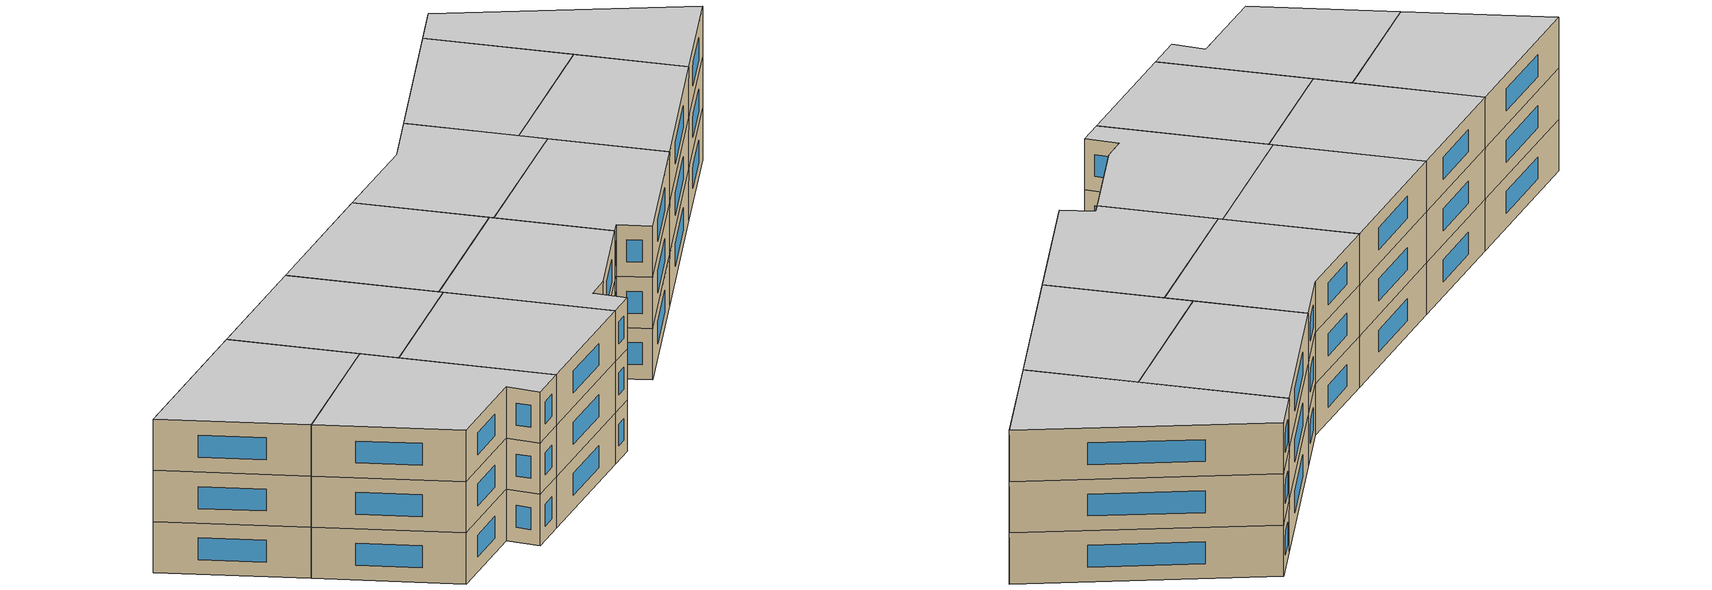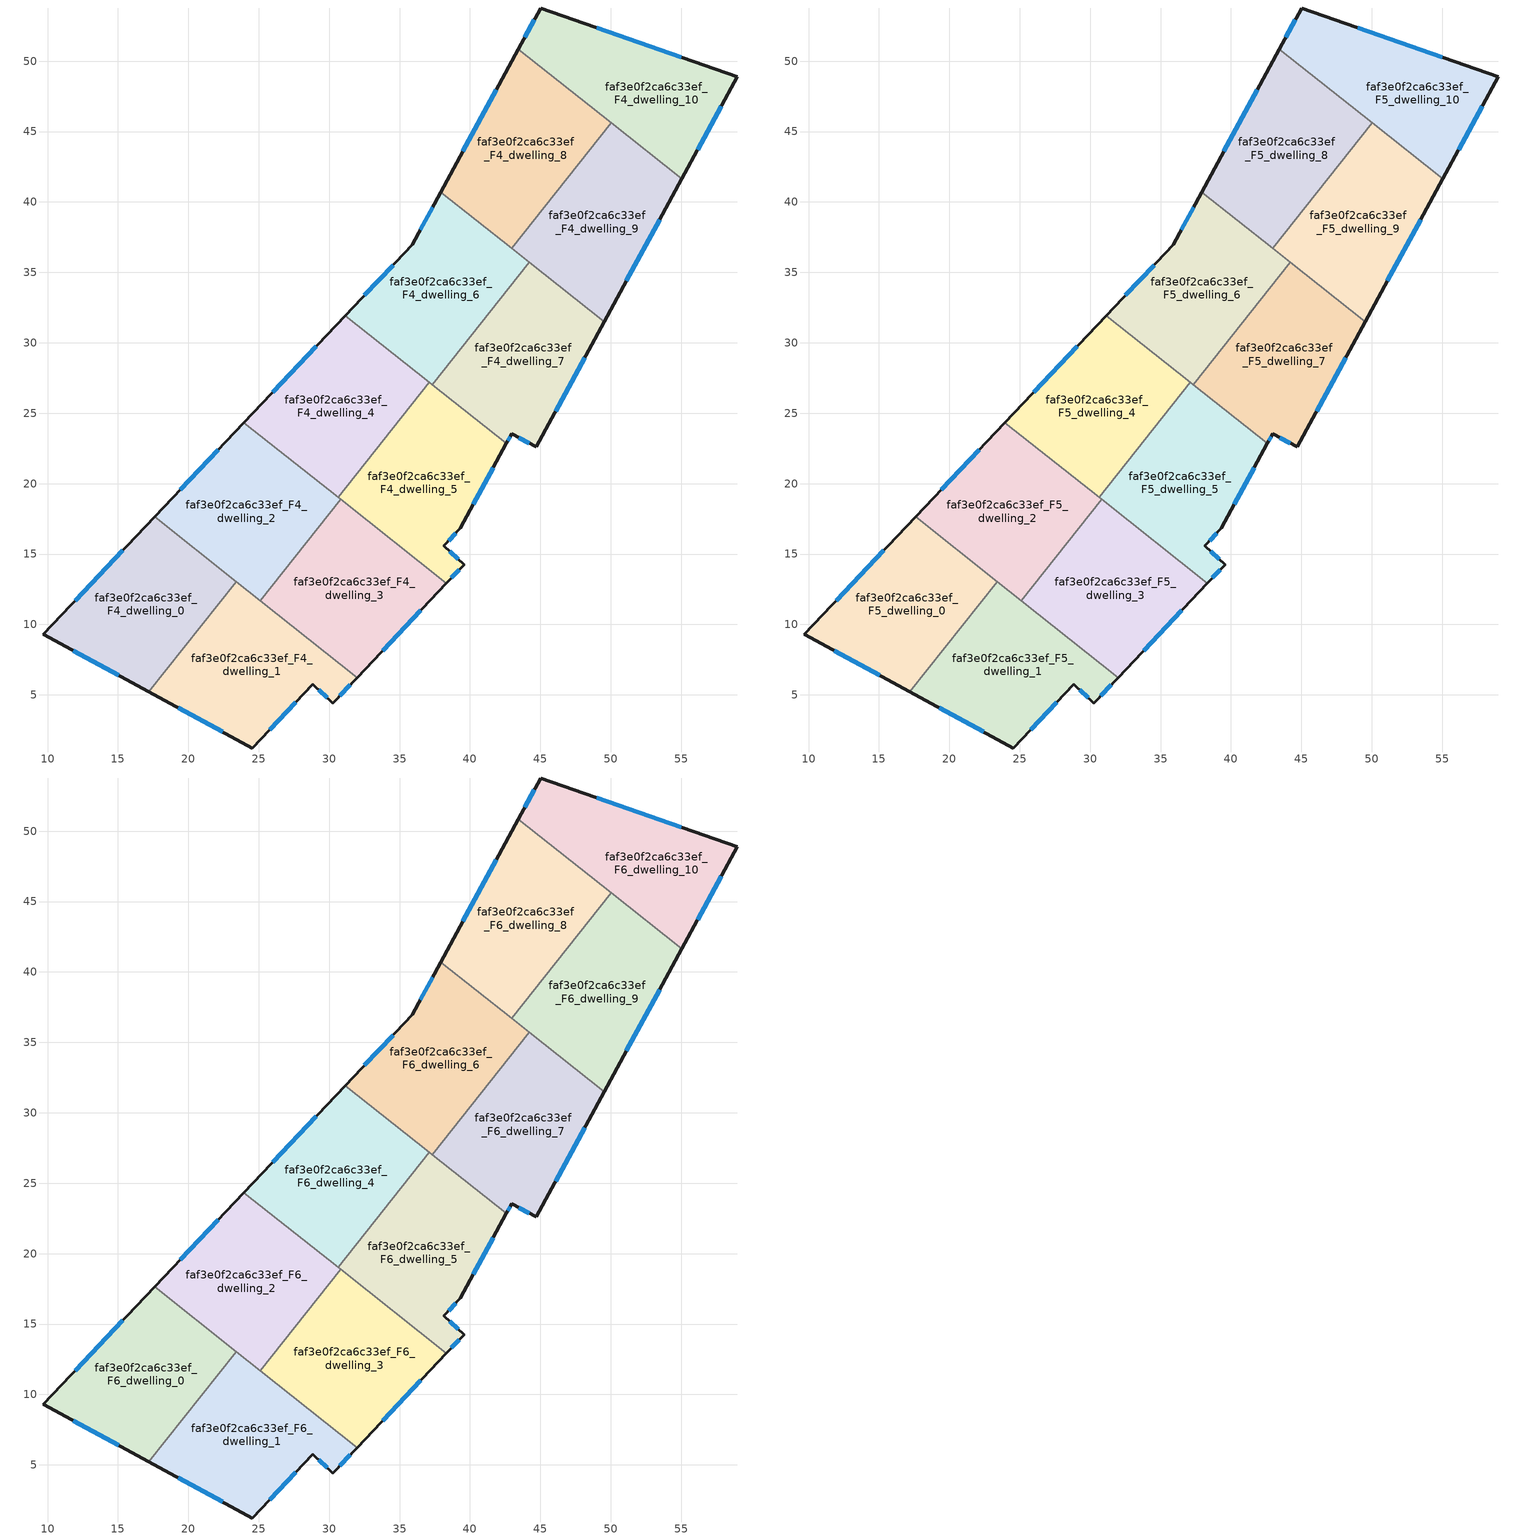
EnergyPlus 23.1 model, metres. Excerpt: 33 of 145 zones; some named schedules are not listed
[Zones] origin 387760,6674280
faf3e0f2ca6c33ef_F4_dwelling_0
 floor to faf3e0f2ca6c33ef_F3_dwelling_0 (EU_floor_Construction): 23.4,13.04 17.2,5.22 9.7,9.29 17.61,17.64 z12
 wall outside (EU_wall_Construction): 17.61,17.64 9.7,9.29 17.2,5.22 z12:15
 wall to faf3e0f2ca6c33ef_F4_dwelling_1 (EU_wall_Construction): 17.2,5.22 23.4,13.04 z12:15
 wall to faf3e0f2ca6c33ef_F4_dwelling_2 (EU_wall_Construction): 23.4,13.04 17.61,17.64 z12:15
 window (EU_Window_Construction): 11.84,8.13 15.05,6.38 / 15.35,15.25 11.96,11.67 z12.86:14.14
faf3e0f2ca6c33ef_F4_dwelling_1
 floor to faf3e0f2ca6c33ef_F3_dwelling_1 (EU_floor_Construction): 31.99,6.22 30.26,4.4 28.85,5.76 24.55,1.22 17.2,5.22 23.4,13.04 z12
 wall outside (EU_wall_Construction): 17.2,5.22 24.55,1.22 28.85,5.76 30.26,4.4 31.99,6.22 z12:15
 wall to faf3e0f2ca6c33ef_F4_dwelling_3 (EU_wall_Construction): 31.99,6.22 25.11,11.68 z12:15
 wall to faf3e0f2ca6c33ef_F4_dwelling_2 (EU_wall_Construction): 25.11,11.68 23.4,13.04 z12:15
 window (EU_Window_Construction): 19.3,4.08 22.45,2.36 / 30.76,4.92 31.49,5.7 / 29.25,5.37 29.86,4.79 / 25.78,2.52 27.62,4.46 z12.86:14.14
faf3e0f2ca6c33ef_F4_dwelling_10
 floor to faf3e0f2ca6c33ef_F3_dwelling_10 (EU_floor_Construction): 58.98,48.88 55.05,41.65 43.44,50.87 45.02,53.78 z12
 wall outside (EU_wall_Construction): 55.05,41.65 58.98,48.88 45.02,53.78 43.44,50.87 z12:15
 wall to faf3e0f2ca6c33ef_F4_dwelling_8 (EU_wall_Construction): 43.44,50.87 50.03,45.64 z12:15
 wall to faf3e0f2ca6c33ef_F4_dwelling_9 (EU_wall_Construction): 50.03,45.63 55.05,41.65 z12:15
 window (EU_Window_Construction): 54.99,50.28 49.01,52.38 / 56.17,43.72 57.86,46.82 / 44.57,52.95 43.89,51.7 z12.86:14.14
faf3e0f2ca6c33ef_F4_dwelling_2
 floor to faf3e0f2ca6c33ef_F3_dwelling_2 (EU_floor_Construction): 30.82,18.87 25.11,11.68 17.61,17.64 23.95,24.33 z12
 wall outside (EU_wall_Construction): 23.95,24.33 17.61,17.64 z12:15
 wall to faf3e0f2ca6c33ef_F4_dwelling_3 (EU_wall_Construction): 25.11,11.68 30.82,18.87 z12:15
 wall to faf3e0f2ca6c33ef_F4_dwelling_4 (EU_wall_Construction): 30.64,19.02 23.95,24.33 z12:15
 wall to faf3e0f2ca6c33ef_F4_dwelling_5 (EU_wall_Construction): 30.82,18.87 30.64,19.02 z12:15
 window (EU_Window_Construction): 22.14,22.42 19.42,19.55 z12.86:14.14
faf3e0f2ca6c33ef_F4_dwelling_3
 floor to faf3e0f2ca6c33ef_F3_dwelling_3 (EU_floor_Construction): 38.33,12.92 31.99,6.22 25.11,11.68 30.82,18.87 z12
 wall outside (EU_wall_Construction): 31.99,6.22 38.33,12.92 z12:15
 wall to faf3e0f2ca6c33ef_F4_dwelling_5 (EU_wall_Construction): 38.33,12.92 30.82,18.87 z12:15
 window (EU_Window_Construction): 33.8,8.14 36.52,11 z12.86:14.14
faf3e0f2ca6c33ef_F4_dwelling_4
 floor to faf3e0f2ca6c33ef_F3_dwelling_4 (EU_floor_Construction): 37.12,27.19 30.64,19.02 23.95,24.33 31.15,31.93 z12
 wall outside (EU_wall_Construction): 31.15,31.93 23.95,24.33 z12:15
 wall to faf3e0f2ca6c33ef_F4_dwelling_5 (EU_wall_Construction): 30.64,19.02 37.12,27.19 z12:15
 wall to faf3e0f2ca6c33ef_F4_dwelling_6 (EU_wall_Construction): 37.12,27.19 31.15,31.93 z12:15
 window (EU_Window_Construction): 29.09,29.76 26,26.5 z12.86:14.14
faf3e0f2ca6c33ef_F4_dwelling_5
 floor to faf3e0f2ca6c33ef_F3_dwelling_5 (EU_floor_Construction): 42.59,22.85 39.31,16.83 38.15,15.59 39.59,14.25 38.33,12.92 30.64,19.02 37.12,27.19 z12
 wall outside (EU_wall_Construction): 38.33,12.92 39.59,14.25 38.15,15.59 39.31,16.83 42.59,22.85 z12:15
 wall to faf3e0f2ca6c33ef_F4_dwelling_7 (EU_wall_Construction): 42.59,22.85 37.31,27.04 z12:15
 wall to faf3e0f2ca6c33ef_F4_dwelling_6 (EU_wall_Construction): 37.31,27.04 37.12,27.19 z12:15
 window (EU_Window_Construction): 40.25,18.55 41.65,21.13 / 38.48,15.94 38.98,16.47 / 39.18,14.63 38.56,15.21 / 38.69,13.3 39.23,13.87 z12.86:14.14
faf3e0f2ca6c33ef_F4_dwelling_6
 floor to faf3e0f2ca6c33ef_F3_dwelling_6 (EU_floor_Construction): 44.21,35.72 37.31,27.04 31.15,31.93 35.9,36.95 37.93,40.71 z12
 wall outside (EU_wall_Construction): 37.93,40.71 35.9,36.95 31.15,31.93 z12:15
 wall to faf3e0f2ca6c33ef_F4_dwelling_7 (EU_wall_Construction): 37.31,27.04 44.21,35.72 z12:15
 wall to faf3e0f2ca6c33ef_F4_dwelling_8 (EU_wall_Construction): 42.95,36.72 37.93,40.71 z12:15
 wall to faf3e0f2ca6c33ef_F4_dwelling_9 (EU_wall_Construction): 44.21,35.72 42.95,36.72 z12:15
 window (EU_Window_Construction): 37.35,39.63 36.48,38.03 / 34.54,35.52 32.5,33.37 z12.86:14.14
faf3e0f2ca6c33ef_F4_dwelling_7
 floor to faf3e0f2ca6c33ef_F3_dwelling_7 (EU_floor_Construction): 49.54,31.5 44.7,22.6 42.97,23.54 42.59,22.85 37.31,27.04 44.21,35.72 z12
 wall outside (EU_wall_Construction): 42.59,22.85 42.97,23.54 44.7,22.6 49.54,31.5 z12:15
 wall to faf3e0f2ca6c33ef_F4_dwelling_9 (EU_wall_Construction): 49.54,31.5 44.21,35.72 z12:15
 window (EU_Window_Construction): 46.08,25.14 48.16,28.96 / 43.46,23.27 44.21,22.87 / 42.7,23.05 42.86,23.34 z12.86:14.14
faf3e0f2ca6c33ef_F4_dwelling_8
 floor to faf3e0f2ca6c33ef_F3_dwelling_8 (EU_floor_Construction): 50.03,45.63 42.95,36.72 37.93,40.71 43.44,50.87 z12
 wall outside (EU_wall_Construction): 43.44,50.87 37.93,40.71 z12:15
 wall to faf3e0f2ca6c33ef_F4_dwelling_9 (EU_wall_Construction): 42.95,36.72 50.03,45.63 z12:15
 window (EU_Window_Construction): 41.87,47.96 39.51,43.61 z12.86:14.14
faf3e0f2ca6c33ef_F4_dwelling_9
 floor to faf3e0f2ca6c33ef_F3_dwelling_9 (EU_floor_Construction): 55.05,41.65 49.54,31.5 42.95,36.72 50.03,45.63 z12
 wall outside (EU_wall_Construction): 49.54,31.5 55.05,41.65 z12:15
 window (EU_Window_Construction): 51.11,34.4 53.47,38.75 z12.86:14.14
faf3e0f2ca6c33ef_F5_dwelling_0
 floor to faf3e0f2ca6c33ef_F4_dwelling_0 (EU_floor_Construction): 23.4,13.04 17.2,5.22 9.7,9.29 17.61,17.64 z15
 wall outside (EU_wall_Construction): 17.61,17.64 9.7,9.29 17.2,5.22 z15:18
 wall to faf3e0f2ca6c33ef_F5_dwelling_1 (EU_wall_Construction): 17.2,5.22 23.4,13.04 z15:18
 wall to faf3e0f2ca6c33ef_F5_dwelling_2 (EU_wall_Construction): 23.4,13.04 17.61,17.64 z15:18
 window (EU_Window_Construction): 11.84,8.13 15.05,6.38 / 15.35,15.25 11.96,11.67 z15.86:17.14
faf3e0f2ca6c33ef_F5_dwelling_1
 floor to faf3e0f2ca6c33ef_F4_dwelling_1 (EU_floor_Construction): 31.99,6.22 30.26,4.4 28.85,5.76 24.55,1.22 17.2,5.22 23.4,13.04 z15
 wall outside (EU_wall_Construction): 17.2,5.22 24.55,1.22 28.85,5.76 30.26,4.4 31.99,6.22 z15:18
 wall to faf3e0f2ca6c33ef_F5_dwelling_3 (EU_wall_Construction): 31.99,6.22 25.11,11.68 z15:18
 wall to faf3e0f2ca6c33ef_F5_dwelling_2 (EU_wall_Construction): 25.11,11.68 23.4,13.04 z15:18
 window (EU_Window_Construction): 19.3,4.08 22.45,2.36 / 30.76,4.92 31.49,5.7 / 29.25,5.37 29.86,4.79 / 25.78,2.52 27.62,4.46 z15.86:17.14
faf3e0f2ca6c33ef_F5_dwelling_10
 floor to faf3e0f2ca6c33ef_F4_dwelling_10 (EU_floor_Construction): 58.98,48.88 55.05,41.65 43.44,50.87 45.02,53.78 z15
 wall outside (EU_wall_Construction): 55.05,41.65 58.98,48.88 45.02,53.78 43.44,50.87 z15:18
 wall to faf3e0f2ca6c33ef_F5_dwelling_8 (EU_wall_Construction): 43.44,50.87 50.03,45.64 z15:18
 wall to faf3e0f2ca6c33ef_F5_dwelling_9 (EU_wall_Construction): 50.03,45.63 55.05,41.65 z15:18
 window (EU_Window_Construction): 54.99,50.28 49.01,52.38 / 56.17,43.72 57.86,46.82 / 44.57,52.95 43.89,51.7 z15.86:17.14
faf3e0f2ca6c33ef_F5_dwelling_2
 floor to faf3e0f2ca6c33ef_F4_dwelling_2 (EU_floor_Construction): 30.82,18.87 25.11,11.68 17.61,17.64 23.95,24.33 z15
 wall outside (EU_wall_Construction): 23.95,24.33 17.61,17.64 z15:18
 wall to faf3e0f2ca6c33ef_F5_dwelling_3 (EU_wall_Construction): 25.11,11.68 30.82,18.87 z15:18
 wall to faf3e0f2ca6c33ef_F5_dwelling_4 (EU_wall_Construction): 30.64,19.02 23.95,24.33 z15:18
 wall to faf3e0f2ca6c33ef_F5_dwelling_5 (EU_wall_Construction): 30.82,18.87 30.64,19.02 z15:18
 window (EU_Window_Construction): 22.14,22.42 19.42,19.55 z15.86:17.14
faf3e0f2ca6c33ef_F5_dwelling_3
 floor to faf3e0f2ca6c33ef_F4_dwelling_3 (EU_floor_Construction): 38.33,12.92 31.99,6.22 25.11,11.68 30.82,18.87 z15
 wall outside (EU_wall_Construction): 31.99,6.22 38.33,12.92 z15:18
 wall to faf3e0f2ca6c33ef_F5_dwelling_5 (EU_wall_Construction): 38.33,12.92 30.82,18.87 z15:18
 window (EU_Window_Construction): 33.8,8.14 36.52,11 z15.86:17.14
faf3e0f2ca6c33ef_F5_dwelling_4
 floor to faf3e0f2ca6c33ef_F4_dwelling_4 (EU_floor_Construction): 37.12,27.19 30.64,19.02 23.95,24.33 31.15,31.93 z15
 wall outside (EU_wall_Construction): 31.15,31.93 23.95,24.33 z15:18
 wall to faf3e0f2ca6c33ef_F5_dwelling_5 (EU_wall_Construction): 30.64,19.02 37.12,27.19 z15:18
 wall to faf3e0f2ca6c33ef_F5_dwelling_6 (EU_wall_Construction): 37.12,27.19 31.15,31.93 z15:18
 window (EU_Window_Construction): 29.09,29.76 26,26.5 z15.86:17.14
faf3e0f2ca6c33ef_F5_dwelling_5
 floor to faf3e0f2ca6c33ef_F4_dwelling_5 (EU_floor_Construction): 42.59,22.85 39.31,16.83 38.15,15.59 39.59,14.25 38.33,12.92 30.64,19.02 37.12,27.19 z15
 wall outside (EU_wall_Construction): 38.33,12.92 39.59,14.25 38.15,15.59 39.31,16.83 42.59,22.85 z15:18
 wall to faf3e0f2ca6c33ef_F5_dwelling_7 (EU_wall_Construction): 42.59,22.85 37.31,27.04 z15:18
 wall to faf3e0f2ca6c33ef_F5_dwelling_6 (EU_wall_Construction): 37.31,27.04 37.12,27.19 z15:18
 window (EU_Window_Construction): 40.25,18.55 41.65,21.13 / 38.48,15.94 38.98,16.47 / 39.18,14.63 38.56,15.21 / 38.69,13.3 39.23,13.87 z15.86:17.14
faf3e0f2ca6c33ef_F5_dwelling_6
 floor to faf3e0f2ca6c33ef_F4_dwelling_6 (EU_floor_Construction): 44.21,35.72 37.31,27.04 31.15,31.93 35.9,36.95 37.93,40.71 z15
 wall outside (EU_wall_Construction): 37.93,40.71 35.9,36.95 31.15,31.93 z15:18
 wall to faf3e0f2ca6c33ef_F5_dwelling_7 (EU_wall_Construction): 37.31,27.04 44.21,35.72 z15:18
 wall to faf3e0f2ca6c33ef_F5_dwelling_8 (EU_wall_Construction): 42.95,36.72 37.93,40.71 z15:18
 wall to faf3e0f2ca6c33ef_F5_dwelling_9 (EU_wall_Construction): 44.21,35.72 42.95,36.72 z15:18
 window (EU_Window_Construction): 37.35,39.63 36.48,38.03 / 34.54,35.52 32.5,33.37 z15.86:17.14
faf3e0f2ca6c33ef_F5_dwelling_7
 floor to faf3e0f2ca6c33ef_F4_dwelling_7 (EU_floor_Construction): 49.54,31.5 44.7,22.6 42.97,23.54 42.59,22.85 37.31,27.04 44.21,35.72 z15
 wall outside (EU_wall_Construction): 42.59,22.85 42.97,23.54 44.7,22.6 49.54,31.5 z15:18
 wall to faf3e0f2ca6c33ef_F5_dwelling_9 (EU_wall_Construction): 49.54,31.5 44.21,35.72 z15:18
 window (EU_Window_Construction): 46.08,25.14 48.16,28.96 / 43.46,23.27 44.21,22.87 / 42.7,23.05 42.86,23.34 z15.86:17.14
faf3e0f2ca6c33ef_F5_dwelling_8
 floor to faf3e0f2ca6c33ef_F4_dwelling_8 (EU_floor_Construction): 50.03,45.63 42.95,36.72 37.93,40.71 43.44,50.87 z15
 wall outside (EU_wall_Construction): 43.44,50.87 37.93,40.71 z15:18
 wall to faf3e0f2ca6c33ef_F5_dwelling_9 (EU_wall_Construction): 42.95,36.72 50.03,45.63 z15:18
 window (EU_Window_Construction): 41.87,47.96 39.51,43.61 z15.86:17.14
faf3e0f2ca6c33ef_F5_dwelling_9
 floor to faf3e0f2ca6c33ef_F4_dwelling_9 (EU_floor_Construction): 55.05,41.65 49.54,31.5 42.95,36.72 50.03,45.63 z15
 wall outside (EU_wall_Construction): 49.54,31.5 55.05,41.65 z15:18
 window (EU_Window_Construction): 51.11,34.4 53.47,38.75 z15.86:17.14
faf3e0f2ca6c33ef_F6_dwelling_0
 floor to faf3e0f2ca6c33ef_F5_dwelling_0 (EU_floor_Construction): 23.4,13.04 17.2,5.22 9.7,9.29 17.61,17.64 z18
 wall outside (EU_wall_Construction): 17.61,17.64 9.7,9.29 17.2,5.22 z18:21
 wall to faf3e0f2ca6c33ef_F6_dwelling_1 (EU_wall_Construction): 17.2,5.22 23.4,13.04 z18:21
 wall to faf3e0f2ca6c33ef_F6_dwelling_2 (EU_wall_Construction): 23.4,13.04 17.61,17.64 z18:21
 window (EU_Window_Construction): 11.84,8.13 15.05,6.38 / 15.35,15.25 11.96,11.67 z18.86:20.14
 ceiling to faf3e0f2ca6c33ef_F7_dwelling_0 (EU_floor_Construction): 17.2,5.22 23.4,13.04 17.61,17.64 9.7,9.29 z21
faf3e0f2ca6c33ef_F6_dwelling_1
 floor to faf3e0f2ca6c33ef_F5_dwelling_1 (EU_floor_Construction): 31.99,6.22 30.26,4.4 28.85,5.76 24.55,1.22 17.2,5.22 23.4,13.04 z18
 wall outside (EU_wall_Construction): 17.2,5.22 24.55,1.22 28.85,5.76 30.26,4.4 31.99,6.22 z18:21
 wall to faf3e0f2ca6c33ef_F6_dwelling_3 (EU_wall_Construction): 31.99,6.22 25.11,11.68 z18:21
 wall to faf3e0f2ca6c33ef_F6_dwelling_2 (EU_wall_Construction): 25.11,11.68 23.4,13.04 z18:21
 window (EU_Window_Construction): 19.3,4.08 22.45,2.36 / 30.76,4.92 31.49,5.7 / 29.25,5.37 29.86,4.79 / 25.78,2.52 27.62,4.46 z18.86:20.14
 ceiling to faf3e0f2ca6c33ef_F7_dwelling_1 (EU_floor_Construction): 30.26,4.4 31.99,6.22 23.4,13.04 17.2,5.22 24.55,1.22 28.85,5.76 z21
faf3e0f2ca6c33ef_F6_dwelling_10
 floor to faf3e0f2ca6c33ef_F5_dwelling_10 (EU_floor_Construction): 58.98,48.88 55.05,41.65 43.44,50.87 45.02,53.78 z18
 wall outside (EU_wall_Construction): 55.05,41.65 58.98,48.88 45.02,53.78 43.44,50.87 z18:21
 wall to faf3e0f2ca6c33ef_F6_dwelling_8 (EU_wall_Construction): 43.44,50.87 50.03,45.64 z18:21
 wall to faf3e0f2ca6c33ef_F6_dwelling_9 (EU_wall_Construction): 50.03,45.63 55.05,41.65 z18:21
 window (EU_Window_Construction): 54.99,50.28 49.01,52.38 / 56.17,43.72 57.86,46.82 / 44.57,52.95 43.89,51.7 z18.86:20.14
 ceiling to faf3e0f2ca6c33ef_F7_dwelling_10 (EU_floor_Construction): 55.05,41.65 58.98,48.88 45.02,53.78 43.44,50.87 z21
faf3e0f2ca6c33ef_F6_dwelling_2
 floor to faf3e0f2ca6c33ef_F5_dwelling_2 (EU_floor_Construction): 30.82,18.87 25.11,11.68 17.61,17.64 23.95,24.33 z18
 wall outside (EU_wall_Construction): 23.95,24.33 17.61,17.64 z18:21
 wall to faf3e0f2ca6c33ef_F6_dwelling_3 (EU_wall_Construction): 25.11,11.68 30.82,18.87 z18:21
 wall to faf3e0f2ca6c33ef_F6_dwelling_4 (EU_wall_Construction): 30.64,19.02 23.95,24.33 z18:21
 wall to faf3e0f2ca6c33ef_F6_dwelling_5 (EU_wall_Construction): 30.82,18.87 30.64,19.02 z18:21
 window (EU_Window_Construction): 22.14,22.42 19.42,19.55 z18.86:20.14
 ceiling to faf3e0f2ca6c33ef_F7_dwelling_2 (EU_floor_Construction): 25.11,11.68 30.82,18.87 23.95,24.33 17.61,17.64 z21
faf3e0f2ca6c33ef_F6_dwelling_3
 floor to faf3e0f2ca6c33ef_F5_dwelling_3 (EU_floor_Construction): 38.33,12.92 31.99,6.22 25.11,11.68 30.82,18.87 z18
 wall outside (EU_wall_Construction): 31.99,6.22 38.33,12.92 z18:21
 wall to faf3e0f2ca6c33ef_F6_dwelling_5 (EU_wall_Construction): 38.33,12.92 30.82,18.87 z18:21
 window (EU_Window_Construction): 33.8,8.14 36.52,11 z18.86:20.14
 ceiling to faf3e0f2ca6c33ef_F7_dwelling_3 (EU_floor_Construction): 31.99,6.22 38.33,12.92 30.82,18.87 25.11,11.68 z21
faf3e0f2ca6c33ef_F6_dwelling_4
 floor to faf3e0f2ca6c33ef_F5_dwelling_4 (EU_floor_Construction): 37.12,27.19 30.64,19.02 23.95,24.33 31.15,31.93 z18
 wall outside (EU_wall_Construction): 31.15,31.93 23.95,24.33 z18:21
 wall to faf3e0f2ca6c33ef_F6_dwelling_5 (EU_wall_Construction): 30.64,19.02 37.12,27.19 z18:21
 wall to faf3e0f2ca6c33ef_F6_dwelling_6 (EU_wall_Construction): 37.12,27.19 31.15,31.93 z18:21
 window (EU_Window_Construction): 29.09,29.76 26,26.5 z18.86:20.14
 ceiling to faf3e0f2ca6c33ef_F7_dwelling_4 (EU_floor_Construction): 30.64,19.02 37.12,27.19 31.15,31.93 23.95,24.33 z21
faf3e0f2ca6c33ef_F6_dwelling_5
 floor to faf3e0f2ca6c33ef_F5_dwelling_5 (EU_floor_Construction): 42.59,22.85 39.31,16.83 38.15,15.59 39.59,14.25 38.33,12.92 30.64,19.02 37.12,27.19 z18
 wall outside (EU_wall_Construction): 38.33,12.92 39.59,14.25 38.15,15.59 39.31,16.83 42.59,22.85 z18:21
 wall to faf3e0f2ca6c33ef_F6_dwelling_7 (EU_wall_Construction): 42.59,22.85 37.31,27.04 z18:21
 wall to faf3e0f2ca6c33ef_F6_dwelling_6 (EU_wall_Construction): 37.31,27.04 37.12,27.19 z18:21
 window (EU_Window_Construction): 40.25,18.55 41.65,21.13 / 38.48,15.94 38.98,16.47 / 39.18,14.63 38.56,15.21 / 38.69,13.3 39.23,13.87 z18.86:20.14
 ceiling to faf3e0f2ca6c33ef_F7_dwelling_5 (EU_floor_Construction): 39.59,14.25 38.15,15.59 39.31,16.83 42.59,22.85 37.12,27.19 30.64,19.02 38.33,12.92 z21
faf3e0f2ca6c33ef_F6_dwelling_6
 floor to faf3e0f2ca6c33ef_F5_dwelling_6 (EU_floor_Construction): 44.21,35.72 37.31,27.04 31.15,31.93 35.9,36.95 37.93,40.71 z18
 wall outside (EU_wall_Construction): 37.93,40.71 35.9,36.95 31.15,31.93 z18:21
 wall to faf3e0f2ca6c33ef_F6_dwelling_7 (EU_wall_Construction): 37.31,27.04 44.21,35.72 z18:21
 wall to faf3e0f2ca6c33ef_F6_dwelling_8 (EU_wall_Construction): 42.95,36.72 37.93,40.71 z18:21
 wall to faf3e0f2ca6c33ef_F6_dwelling_9 (EU_wall_Construction): 44.21,35.72 42.95,36.72 z18:21
 window (EU_Window_Construction): 37.35,39.63 36.48,38.03 / 34.54,35.52 32.5,33.37 z18.86:20.14
 ceiling to faf3e0f2ca6c33ef_F7_dwelling_6 (EU_floor_Construction): 37.31,27.04 44.21,35.72 37.93,40.71 35.9,36.95 31.15,31.93 z21
faf3e0f2ca6c33ef_F6_dwelling_7
 floor to faf3e0f2ca6c33ef_F5_dwelling_7 (EU_floor_Construction): 49.54,31.5 44.7,22.6 42.97,23.54 42.59,22.85 37.31,27.04 44.21,35.72 z18
 wall outside (EU_wall_Construction): 42.59,22.85 42.97,23.54 44.7,22.6 49.54,31.5 z18:21
 wall to faf3e0f2ca6c33ef_F6_dwelling_9 (EU_wall_Construction): 49.54,31.5 44.21,35.72 z18:21
 window (EU_Window_Construction): 46.08,25.14 48.16,28.96 / 43.46,23.27 44.21,22.87 / 42.7,23.05 42.86,23.34 z18.86:20.14
 ceiling to faf3e0f2ca6c33ef_F7_dwelling_7 (EU_floor_Construction): 44.7,22.6 49.54,31.5 44.21,35.72 37.31,27.04 42.59,22.85 42.97,23.54 z21
faf3e0f2ca6c33ef_F6_dwelling_8
 floor to faf3e0f2ca6c33ef_F5_dwelling_8 (EU_floor_Construction): 50.03,45.63 42.95,36.72 37.93,40.71 43.44,50.87 z18
 wall outside (EU_wall_Construction): 43.44,50.87 37.93,40.71 z18:21
 wall to faf3e0f2ca6c33ef_F6_dwelling_9 (EU_wall_Construction): 42.95,36.72 50.03,45.63 z18:21
 window (EU_Window_Construction): 41.87,47.96 39.51,43.61 z18.86:20.14
 ceiling to faf3e0f2ca6c33ef_F7_dwelling_8 (EU_floor_Construction): 42.95,36.72 50.03,45.63 43.44,50.87 37.93,40.71 z21
faf3e0f2ca6c33ef_F6_dwelling_9
 floor to faf3e0f2ca6c33ef_F5_dwelling_9 (EU_floor_Construction): 55.05,41.65 49.54,31.5 42.95,36.72 50.03,45.63 z18
 wall outside (EU_wall_Construction): 49.54,31.5 55.05,41.65 z18:21
 window (EU_Window_Construction): 51.11,34.4 53.47,38.75 z18.86:20.14
 ceiling to faf3e0f2ca6c33ef_F7_dwelling_9 (EU_floor_Construction): 49.54,31.5 55.05,41.65 50.03,45.63 42.95,36.72 z21
[Building]
EU S2 Campaign: North Axis=0; Terrain=City; Solar Distribution=FullExterior
[Site:Location]
Helsinki-Vantaa.AP: Latitude=60.317; Longitude=24.963; Time Zone=2; Elevation=54.6
[SizingPeriod:WeatherFileDays]
AnnualSizingPeriod: Begin Month=1; Begin Day of Month=1; End Month=12; End Day of Month=31; Day of Week for Start Day=Monday; Use Weather File Daylight Saving Period=No; Use Weather File Rain and Snow Indicators=No
[MATERIAL]
EU_InternalMass_Material: Roughness=MediumRough; Thickness=0.1; Conductivity=1; Density=1800; Specific Heat=900; Thermal Absorptance=0.9; Solar Absorptance=0.7; Visible Absorptance=0.7
[MATERIAL:NOMASS] Roughness=MediumRough; Thermal Absorptance=0.9; Solar Absorptance=0.7; Visible Absorptance=0.7
Name | Thermal Resistance
EU_wall_NoMass | 5.91765
EU_floor_NoMass | 6.2875
[WINDOWMATERIAL:SIMPLEGLAZINGSYSTEM]
EU_Window_SimpleGlazing: UFactor=0.994035; Solar Heat Gain Coefficient=0.7; Visible Transmittance=0.7
[CONSTRUCTION]
EU_wall_Construction: EU_wall_NoMass
EU_floor_Construction: EU_floor_NoMass
EU_Window_Construction: EU_Window_SimpleGlazing
EU_InternalMass_Construction: EU_InternalMass_Material
[ZONE] Type=1; Multiplier=1; Ceiling Height=autocalculate; Floor Area=autocalculate; Part of Total Floor Area=Yes
Name | Volume
faf3e0f2ca6c33ef_F4_dwelling_0; faf3e0f2ca6c33ef_F5_dwelling_0; faf3e0f2ca6c33ef_F6_dwelling_0 | 252.906
faf3e0f2ca6c33ef_F4_dwelling_1; faf3e0f2ca6c33ef_F5_dwelling_1; faf3e0f2ca6c33ef_F6_dwelling_1; faf3e0f2ca6c33ef_F4_dwelling_9; faf3e0f2ca6c33ef_F5_dwelling_9; faf3e0f2ca6c33ef_F6_dwelling_9 | 252.913
faf3e0f2ca6c33ef_F4_dwelling_10; faf3e0f2ca6c33ef_F5_dwelling_10; faf3e0f2ca6c33ef_F6_dwelling_10 | 252.929
faf3e0f2ca6c33ef_F4_dwelling_2; faf3e0f2ca6c33ef_F5_dwelling_2; faf3e0f2ca6c33ef_F6_dwelling_2 | 252.935
faf3e0f2ca6c33ef_F4_dwelling_3; faf3e0f2ca6c33ef_F5_dwelling_3; faf3e0f2ca6c33ef_F6_dwelling_3 | 252.914
faf3e0f2ca6c33ef_F4_dwelling_4; faf3e0f2ca6c33ef_F5_dwelling_4; faf3e0f2ca6c33ef_F6_dwelling_4 | 252.932
faf3e0f2ca6c33ef_F4_dwelling_5; faf3e0f2ca6c33ef_F5_dwelling_5; faf3e0f2ca6c33ef_F6_dwelling_5 | 252.905
faf3e0f2ca6c33ef_F4_dwelling_6; faf3e0f2ca6c33ef_F5_dwelling_6; faf3e0f2ca6c33ef_F6_dwelling_6; faf3e0f2ca6c33ef_F4_dwelling_8; faf3e0f2ca6c33ef_F5_dwelling_8; faf3e0f2ca6c33ef_F6_dwelling_8 | 252.928
faf3e0f2ca6c33ef_F4_dwelling_7; faf3e0f2ca6c33ef_F5_dwelling_7; faf3e0f2ca6c33ef_F6_dwelling_7 | 252.897
[INTERNALMASS] Construction=EU_InternalMass_Construction
Name | Zone or ZoneList | Surface Area
faf3e0f2ca6c33ef_F4_dwelling_0_EU_InternalMass | faf3e0f2ca6c33ef_F4_dwelling_0 | 84.3008
faf3e0f2ca6c33ef_F4_dwelling_1_EU_InternalMass | faf3e0f2ca6c33ef_F4_dwelling_1 | 84.3035
faf3e0f2ca6c33ef_F4_dwelling_2_EU_InternalMass | faf3e0f2ca6c33ef_F4_dwelling_2 | 84.3136
faf3e0f2ca6c33ef_F4_dwelling_3_EU_InternalMass | faf3e0f2ca6c33ef_F4_dwelling_3 | 84.3043
faf3e0f2ca6c33ef_F4_dwelling_4_EU_InternalMass | faf3e0f2ca6c33ef_F4_dwelling_4 | 84.3111
faf3e0f2ca6c33ef_F4_dwelling_5_EU_InternalMass | faf3e0f2ca6c33ef_F4_dwelling_5 | 84.3019
faf3e0f2ca6c33ef_F4_dwelling_6_EU_InternalMass | faf3e0f2ca6c33ef_F4_dwelling_6 | 84.3084
faf3e0f2ca6c33ef_F4_dwelling_7_EU_InternalMass | faf3e0f2ca6c33ef_F4_dwelling_7 | 84.2996
faf3e0f2ca6c33ef_F4_dwelling_8_EU_InternalMass | faf3e0f2ca6c33ef_F4_dwelling_8 | 84.3101
faf3e0f2ca6c33ef_F4_dwelling_9_EU_InternalMass | faf3e0f2ca6c33ef_F4_dwelling_9 | 84.3055
faf3e0f2ca6c33ef_F4_dwelling_10_EU_InternalMass | faf3e0f2ca6c33ef_F4_dwelling_10 | 84.3094
faf3e0f2ca6c33ef_F5_dwelling_0_EU_InternalMass | faf3e0f2ca6c33ef_F5_dwelling_0 | 84.3008
faf3e0f2ca6c33ef_F5_dwelling_1_EU_InternalMass | faf3e0f2ca6c33ef_F5_dwelling_1 | 84.3035
faf3e0f2ca6c33ef_F5_dwelling_2_EU_InternalMass | faf3e0f2ca6c33ef_F5_dwelling_2 | 84.3136
faf3e0f2ca6c33ef_F5_dwelling_3_EU_InternalMass | faf3e0f2ca6c33ef_F5_dwelling_3 | 84.3043
faf3e0f2ca6c33ef_F5_dwelling_4_EU_InternalMass | faf3e0f2ca6c33ef_F5_dwelling_4 | 84.3111
faf3e0f2ca6c33ef_F5_dwelling_5_EU_InternalMass | faf3e0f2ca6c33ef_F5_dwelling_5 | 84.3019
faf3e0f2ca6c33ef_F5_dwelling_6_EU_InternalMass | faf3e0f2ca6c33ef_F5_dwelling_6 | 84.3084
faf3e0f2ca6c33ef_F5_dwelling_7_EU_InternalMass | faf3e0f2ca6c33ef_F5_dwelling_7 | 84.2996
faf3e0f2ca6c33ef_F5_dwelling_8_EU_InternalMass | faf3e0f2ca6c33ef_F5_dwelling_8 | 84.3101
faf3e0f2ca6c33ef_F5_dwelling_9_EU_InternalMass | faf3e0f2ca6c33ef_F5_dwelling_9 | 84.3055
faf3e0f2ca6c33ef_F5_dwelling_10_EU_InternalMass | faf3e0f2ca6c33ef_F5_dwelling_10 | 84.3094
faf3e0f2ca6c33ef_F6_dwelling_0_EU_InternalMass | faf3e0f2ca6c33ef_F6_dwelling_0 | 84.3008
faf3e0f2ca6c33ef_F6_dwelling_1_EU_InternalMass | faf3e0f2ca6c33ef_F6_dwelling_1 | 84.3035
faf3e0f2ca6c33ef_F6_dwelling_2_EU_InternalMass | faf3e0f2ca6c33ef_F6_dwelling_2 | 84.3136
faf3e0f2ca6c33ef_F6_dwelling_3_EU_InternalMass | faf3e0f2ca6c33ef_F6_dwelling_3 | 84.3043
faf3e0f2ca6c33ef_F6_dwelling_4_EU_InternalMass | faf3e0f2ca6c33ef_F6_dwelling_4 | 84.3111
faf3e0f2ca6c33ef_F6_dwelling_5_EU_InternalMass | faf3e0f2ca6c33ef_F6_dwelling_5 | 84.3019
faf3e0f2ca6c33ef_F6_dwelling_6_EU_InternalMass | faf3e0f2ca6c33ef_F6_dwelling_6 | 84.3084
faf3e0f2ca6c33ef_F6_dwelling_7_EU_InternalMass | faf3e0f2ca6c33ef_F6_dwelling_7 | 84.2996
faf3e0f2ca6c33ef_F6_dwelling_8_EU_InternalMass | faf3e0f2ca6c33ef_F6_dwelling_8 | 84.3101
faf3e0f2ca6c33ef_F6_dwelling_9_EU_InternalMass | faf3e0f2ca6c33ef_F6_dwelling_9 | 84.3055
faf3e0f2ca6c33ef_F6_dwelling_10_EU_InternalMass | faf3e0f2ca6c33ef_F6_dwelling_10 | 84.3094
[OTHEREQUIPMENT] Fuel Type=Electricity; Design Level Calculation Method=Watts/Area; Power per Zone Floor Area=1; Fraction Latent=0; Fraction Radiant=0; Fraction Lost=0; Carbon Dioxide Generation Rate=0; EndUse Subcategory=EU_Step8_InternalGains
Name | Zone or ZoneList or Space or SpaceList | Schedule
EU_Step8_InternalGain_faf3e0f2ca6c33ef_F4_dwelling_0_f000 | faf3e0f2ca6c33ef_F4_dwelling_0 | EU_Step8_GainSchedule_faf3e0f2ca6c33ef_F4_dwelling_0_f000
EU_Step8_InternalGain_faf3e0f2ca6c33ef_F4_dwelling_1_f000 | faf3e0f2ca6c33ef_F4_dwelling_1 | EU_Step8_GainSchedule_faf3e0f2ca6c33ef_F4_dwelling_1_f000
EU_Step8_InternalGain_faf3e0f2ca6c33ef_F4_dwelling_2_f000 | faf3e0f2ca6c33ef_F4_dwelling_2 | EU_Step8_GainSchedule_faf3e0f2ca6c33ef_F4_dwelling_2_f000
EU_Step8_InternalGain_faf3e0f2ca6c33ef_F4_dwelling_3_f000 | faf3e0f2ca6c33ef_F4_dwelling_3 | EU_Step8_GainSchedule_faf3e0f2ca6c33ef_F4_dwelling_3_f000
EU_Step8_InternalGain_faf3e0f2ca6c33ef_F4_dwelling_4_f000 | faf3e0f2ca6c33ef_F4_dwelling_4 | EU_Step8_GainSchedule_faf3e0f2ca6c33ef_F4_dwelling_4_f000
EU_Step8_InternalGain_faf3e0f2ca6c33ef_F4_dwelling_5_f000 | faf3e0f2ca6c33ef_F4_dwelling_5 | EU_Step8_GainSchedule_faf3e0f2ca6c33ef_F4_dwelling_5_f000
EU_Step8_InternalGain_faf3e0f2ca6c33ef_F4_dwelling_6_f000 | faf3e0f2ca6c33ef_F4_dwelling_6 | EU_Step8_GainSchedule_faf3e0f2ca6c33ef_F4_dwelling_6_f000
EU_Step8_InternalGain_faf3e0f2ca6c33ef_F4_dwelling_7_f000 | faf3e0f2ca6c33ef_F4_dwelling_7 | EU_Step8_GainSchedule_faf3e0f2ca6c33ef_F4_dwelling_7_f000
EU_Step8_InternalGain_faf3e0f2ca6c33ef_F4_dwelling_8_f000 | faf3e0f2ca6c33ef_F4_dwelling_8 | EU_Step8_GainSchedule_faf3e0f2ca6c33ef_F4_dwelling_8_f000
EU_Step8_InternalGain_faf3e0f2ca6c33ef_F4_dwelling_9_f000 | faf3e0f2ca6c33ef_F4_dwelling_9 | EU_Step8_GainSchedule_faf3e0f2ca6c33ef_F4_dwelling_9_f000
EU_Step8_InternalGain_faf3e0f2ca6c33ef_F4_dwelling_10_f000 | faf3e0f2ca6c33ef_F4_dwelling_10 | EU_Step8_GainSchedule_faf3e0f2ca6c33ef_F4_dwelling_10_f000
EU_Step8_InternalGain_faf3e0f2ca6c33ef_F5_dwelling_0_f000 | faf3e0f2ca6c33ef_F5_dwelling_0 | EU_Step8_GainSchedule_faf3e0f2ca6c33ef_F5_dwelling_0_f000
EU_Step8_InternalGain_faf3e0f2ca6c33ef_F5_dwelling_1_f000 | faf3e0f2ca6c33ef_F5_dwelling_1 | EU_Step8_GainSchedule_faf3e0f2ca6c33ef_F5_dwelling_1_f000
EU_Step8_InternalGain_faf3e0f2ca6c33ef_F5_dwelling_2_f000 | faf3e0f2ca6c33ef_F5_dwelling_2 | EU_Step8_GainSchedule_faf3e0f2ca6c33ef_F5_dwelling_2_f000
EU_Step8_InternalGain_faf3e0f2ca6c33ef_F5_dwelling_3_f000 | faf3e0f2ca6c33ef_F5_dwelling_3 | EU_Step8_GainSchedule_faf3e0f2ca6c33ef_F5_dwelling_3_f000
EU_Step8_InternalGain_faf3e0f2ca6c33ef_F5_dwelling_4_f000 | faf3e0f2ca6c33ef_F5_dwelling_4 | EU_Step8_GainSchedule_faf3e0f2ca6c33ef_F5_dwelling_4_f000
EU_Step8_InternalGain_faf3e0f2ca6c33ef_F5_dwelling_5_f000 | faf3e0f2ca6c33ef_F5_dwelling_5 | EU_Step8_GainSchedule_faf3e0f2ca6c33ef_F5_dwelling_5_f000
EU_Step8_InternalGain_faf3e0f2ca6c33ef_F5_dwelling_6_f000 | faf3e0f2ca6c33ef_F5_dwelling_6 | EU_Step8_GainSchedule_faf3e0f2ca6c33ef_F5_dwelling_6_f000
EU_Step8_InternalGain_faf3e0f2ca6c33ef_F5_dwelling_7_f000 | faf3e0f2ca6c33ef_F5_dwelling_7 | EU_Step8_GainSchedule_faf3e0f2ca6c33ef_F5_dwelling_7_f000
EU_Step8_InternalGain_faf3e0f2ca6c33ef_F5_dwelling_8_f000 | faf3e0f2ca6c33ef_F5_dwelling_8 | EU_Step8_GainSchedule_faf3e0f2ca6c33ef_F5_dwelling_8_f000
EU_Step8_InternalGain_faf3e0f2ca6c33ef_F5_dwelling_9_f000 | faf3e0f2ca6c33ef_F5_dwelling_9 | EU_Step8_GainSchedule_faf3e0f2ca6c33ef_F5_dwelling_9_f000
EU_Step8_InternalGain_faf3e0f2ca6c33ef_F5_dwelling_10_f000 | faf3e0f2ca6c33ef_F5_dwelling_10 | EU_Step8_GainSchedule_faf3e0f2ca6c33ef_F5_dwelling_10_f000
EU_Step8_InternalGain_faf3e0f2ca6c33ef_F6_dwelling_0_f000 | faf3e0f2ca6c33ef_F6_dwelling_0 | EU_Step8_GainSchedule_faf3e0f2ca6c33ef_F6_dwelling_0_f000
EU_Step8_InternalGain_faf3e0f2ca6c33ef_F6_dwelling_1_f000 | faf3e0f2ca6c33ef_F6_dwelling_1 | EU_Step8_GainSchedule_faf3e0f2ca6c33ef_F6_dwelling_1_f000
EU_Step8_InternalGain_faf3e0f2ca6c33ef_F6_dwelling_2_f000 | faf3e0f2ca6c33ef_F6_dwelling_2 | EU_Step8_GainSchedule_faf3e0f2ca6c33ef_F6_dwelling_2_f000
EU_Step8_InternalGain_faf3e0f2ca6c33ef_F6_dwelling_3_f000 | faf3e0f2ca6c33ef_F6_dwelling_3 | EU_Step8_GainSchedule_faf3e0f2ca6c33ef_F6_dwelling_3_f000
EU_Step8_InternalGain_faf3e0f2ca6c33ef_F6_dwelling_4_f000 | faf3e0f2ca6c33ef_F6_dwelling_4 | EU_Step8_GainSchedule_faf3e0f2ca6c33ef_F6_dwelling_4_f000
EU_Step8_InternalGain_faf3e0f2ca6c33ef_F6_dwelling_5_f000 | faf3e0f2ca6c33ef_F6_dwelling_5 | EU_Step8_GainSchedule_faf3e0f2ca6c33ef_F6_dwelling_5_f000
EU_Step8_InternalGain_faf3e0f2ca6c33ef_F6_dwelling_6_f000 | faf3e0f2ca6c33ef_F6_dwelling_6 | EU_Step8_GainSchedule_faf3e0f2ca6c33ef_F6_dwelling_6_f000
EU_Step8_InternalGain_faf3e0f2ca6c33ef_F6_dwelling_7_f000 | faf3e0f2ca6c33ef_F6_dwelling_7 | EU_Step8_GainSchedule_faf3e0f2ca6c33ef_F6_dwelling_7_f000
EU_Step8_InternalGain_faf3e0f2ca6c33ef_F6_dwelling_8_f000 | faf3e0f2ca6c33ef_F6_dwelling_8 | EU_Step8_GainSchedule_faf3e0f2ca6c33ef_F6_dwelling_8_f000
EU_Step8_InternalGain_faf3e0f2ca6c33ef_F6_dwelling_9_f000 | faf3e0f2ca6c33ef_F6_dwelling_9 | EU_Step8_GainSchedule_faf3e0f2ca6c33ef_F6_dwelling_9_f000
EU_Step8_InternalGain_faf3e0f2ca6c33ef_F6_dwelling_10_f000 | faf3e0f2ca6c33ef_F6_dwelling_10 | EU_Step8_GainSchedule_faf3e0f2ca6c33ef_F6_dwelling_10_f000
[ZONEVENTILATION:DESIGNFLOWRATE] Schedule=EU_AlwaysOn; Design Flow Rate Calculation Method=AirChanges/Hour; Air Changes per Hour=0.596421; Ventilation Type=Natural; Fan Pressure Rise=0; Fan Total Efficiency=1; Constant Term Coefficient=1; Temperature Term Coefficient=0; Velocity Term Coefficient=0; Velocity Squared Term Coefficient=0; Minimum Indoor Temperature=-100; Maximum Indoor Temperature=100; Delta Temperature=-100; Minimum Outdoor Temperature=-100; Maximum Outdoor Temperature=100; Maximum Wind Speed=40
Name | Zone or ZoneList or Space or SpaceList
EU_ConstantAir_faf3e0f2ca6c33ef_F4_dwelling_0 | faf3e0f2ca6c33ef_F4_dwelling_0
EU_ConstantAir_faf3e0f2ca6c33ef_F4_dwelling_1 | faf3e0f2ca6c33ef_F4_dwelling_1
EU_ConstantAir_faf3e0f2ca6c33ef_F4_dwelling_2 | faf3e0f2ca6c33ef_F4_dwelling_2
EU_ConstantAir_faf3e0f2ca6c33ef_F4_dwelling_3 | faf3e0f2ca6c33ef_F4_dwelling_3
EU_ConstantAir_faf3e0f2ca6c33ef_F4_dwelling_4 | faf3e0f2ca6c33ef_F4_dwelling_4
EU_ConstantAir_faf3e0f2ca6c33ef_F4_dwelling_5 | faf3e0f2ca6c33ef_F4_dwelling_5
EU_ConstantAir_faf3e0f2ca6c33ef_F4_dwelling_6 | faf3e0f2ca6c33ef_F4_dwelling_6
EU_ConstantAir_faf3e0f2ca6c33ef_F4_dwelling_7 | faf3e0f2ca6c33ef_F4_dwelling_7
EU_ConstantAir_faf3e0f2ca6c33ef_F4_dwelling_8 | faf3e0f2ca6c33ef_F4_dwelling_8
EU_ConstantAir_faf3e0f2ca6c33ef_F4_dwelling_9 | faf3e0f2ca6c33ef_F4_dwelling_9
EU_ConstantAir_faf3e0f2ca6c33ef_F4_dwelling_10 | faf3e0f2ca6c33ef_F4_dwelling_10
EU_ConstantAir_faf3e0f2ca6c33ef_F5_dwelling_0 | faf3e0f2ca6c33ef_F5_dwelling_0
EU_ConstantAir_faf3e0f2ca6c33ef_F5_dwelling_1 | faf3e0f2ca6c33ef_F5_dwelling_1
EU_ConstantAir_faf3e0f2ca6c33ef_F5_dwelling_2 | faf3e0f2ca6c33ef_F5_dwelling_2
EU_ConstantAir_faf3e0f2ca6c33ef_F5_dwelling_3 | faf3e0f2ca6c33ef_F5_dwelling_3
EU_ConstantAir_faf3e0f2ca6c33ef_F5_dwelling_4 | faf3e0f2ca6c33ef_F5_dwelling_4
EU_ConstantAir_faf3e0f2ca6c33ef_F5_dwelling_5 | faf3e0f2ca6c33ef_F5_dwelling_5
EU_ConstantAir_faf3e0f2ca6c33ef_F5_dwelling_6 | faf3e0f2ca6c33ef_F5_dwelling_6
EU_ConstantAir_faf3e0f2ca6c33ef_F5_dwelling_7 | faf3e0f2ca6c33ef_F5_dwelling_7
EU_ConstantAir_faf3e0f2ca6c33ef_F5_dwelling_8 | faf3e0f2ca6c33ef_F5_dwelling_8
EU_ConstantAir_faf3e0f2ca6c33ef_F5_dwelling_9 | faf3e0f2ca6c33ef_F5_dwelling_9
EU_ConstantAir_faf3e0f2ca6c33ef_F5_dwelling_10 | faf3e0f2ca6c33ef_F5_dwelling_10
EU_ConstantAir_faf3e0f2ca6c33ef_F6_dwelling_0 | faf3e0f2ca6c33ef_F6_dwelling_0
EU_ConstantAir_faf3e0f2ca6c33ef_F6_dwelling_1 | faf3e0f2ca6c33ef_F6_dwelling_1
EU_ConstantAir_faf3e0f2ca6c33ef_F6_dwelling_2 | faf3e0f2ca6c33ef_F6_dwelling_2
EU_ConstantAir_faf3e0f2ca6c33ef_F6_dwelling_3 | faf3e0f2ca6c33ef_F6_dwelling_3
EU_ConstantAir_faf3e0f2ca6c33ef_F6_dwelling_4 | faf3e0f2ca6c33ef_F6_dwelling_4
EU_ConstantAir_faf3e0f2ca6c33ef_F6_dwelling_5 | faf3e0f2ca6c33ef_F6_dwelling_5
EU_ConstantAir_faf3e0f2ca6c33ef_F6_dwelling_6 | faf3e0f2ca6c33ef_F6_dwelling_6
EU_ConstantAir_faf3e0f2ca6c33ef_F6_dwelling_7 | faf3e0f2ca6c33ef_F6_dwelling_7
EU_ConstantAir_faf3e0f2ca6c33ef_F6_dwelling_8 | faf3e0f2ca6c33ef_F6_dwelling_8
EU_ConstantAir_faf3e0f2ca6c33ef_F6_dwelling_9 | faf3e0f2ca6c33ef_F6_dwelling_9
EU_ConstantAir_faf3e0f2ca6c33ef_F6_dwelling_10 | faf3e0f2ca6c33ef_F6_dwelling_10
[HVACTEMPLATE:ZONE:IDEALLOADSAIRSYSTEM] System Availability Schedule=EU_AlwaysOn; Maximum Heating Supply Air Temperature=50; Minimum Cooling Supply Air Temperature=13; Maximum Heating Supply Air Humidity Ratio=0.0156; Minimum Cooling Supply Air Humidity Ratio=0.0077; Heating Limit=NoLimit; Cooling Limit=NoLimit; Heating Availability Schedule=EU_AlwaysOn; Cooling Availability Schedule=EU_CoolingOff; Dehumidification Control Type=ConstantSensibleHeatRatio; Cooling Sensible Heat Ratio=0.7; Dehumidification Setpoint=60; Humidification Control Type=None; Humidification Setpoint=30; Outdoor Air Method=None; Outdoor Air Flow Rate per Person=0.00944; Outdoor Air Flow Rate per Zone Floor Area=0; Outdoor Air Flow Rate per Zone=0; Demand Controlled Ventilation Type=None; Outdoor Air Economizer Type=NoEconomizer; Heat Recovery Type=None; Sensible Heat Recovery Effectiveness=0.7; Latent Heat Recovery Effectiveness=0.65
Name | Template Thermostat
faf3e0f2ca6c33ef_F4_dwelling_0 | EU_HeatOnly_faf3e0f2ca6c33ef_F4_dwelling_0
faf3e0f2ca6c33ef_F4_dwelling_1 | EU_HeatOnly_faf3e0f2ca6c33ef_F4_dwelling_1
faf3e0f2ca6c33ef_F4_dwelling_2 | EU_HeatOnly_faf3e0f2ca6c33ef_F4_dwelling_2
faf3e0f2ca6c33ef_F4_dwelling_3 | EU_HeatOnly_faf3e0f2ca6c33ef_F4_dwelling_3
faf3e0f2ca6c33ef_F4_dwelling_4 | EU_HeatOnly_faf3e0f2ca6c33ef_F4_dwelling_4
faf3e0f2ca6c33ef_F4_dwelling_5 | EU_HeatOnly_faf3e0f2ca6c33ef_F4_dwelling_5
faf3e0f2ca6c33ef_F4_dwelling_6 | EU_HeatOnly_faf3e0f2ca6c33ef_F4_dwelling_6
faf3e0f2ca6c33ef_F4_dwelling_7 | EU_HeatOnly_faf3e0f2ca6c33ef_F4_dwelling_7
faf3e0f2ca6c33ef_F4_dwelling_8 | EU_HeatOnly_faf3e0f2ca6c33ef_F4_dwelling_8
faf3e0f2ca6c33ef_F4_dwelling_9 | EU_HeatOnly_faf3e0f2ca6c33ef_F4_dwelling_9
faf3e0f2ca6c33ef_F4_dwelling_10 | EU_HeatOnly_faf3e0f2ca6c33ef_F4_dwelling_10
faf3e0f2ca6c33ef_F5_dwelling_0 | EU_HeatOnly_faf3e0f2ca6c33ef_F5_dwelling_0
faf3e0f2ca6c33ef_F5_dwelling_1 | EU_HeatOnly_faf3e0f2ca6c33ef_F5_dwelling_1
faf3e0f2ca6c33ef_F5_dwelling_2 | EU_HeatOnly_faf3e0f2ca6c33ef_F5_dwelling_2
faf3e0f2ca6c33ef_F5_dwelling_3 | EU_HeatOnly_faf3e0f2ca6c33ef_F5_dwelling_3
faf3e0f2ca6c33ef_F5_dwelling_4 | EU_HeatOnly_faf3e0f2ca6c33ef_F5_dwelling_4
faf3e0f2ca6c33ef_F5_dwelling_5 | EU_HeatOnly_faf3e0f2ca6c33ef_F5_dwelling_5
faf3e0f2ca6c33ef_F5_dwelling_6 | EU_HeatOnly_faf3e0f2ca6c33ef_F5_dwelling_6
faf3e0f2ca6c33ef_F5_dwelling_7 | EU_HeatOnly_faf3e0f2ca6c33ef_F5_dwelling_7
faf3e0f2ca6c33ef_F5_dwelling_8 | EU_HeatOnly_faf3e0f2ca6c33ef_F5_dwelling_8
faf3e0f2ca6c33ef_F5_dwelling_9 | EU_HeatOnly_faf3e0f2ca6c33ef_F5_dwelling_9
faf3e0f2ca6c33ef_F5_dwelling_10 | EU_HeatOnly_faf3e0f2ca6c33ef_F5_dwelling_10
faf3e0f2ca6c33ef_F6_dwelling_0 | EU_HeatOnly_faf3e0f2ca6c33ef_F6_dwelling_0
faf3e0f2ca6c33ef_F6_dwelling_1 | EU_HeatOnly_faf3e0f2ca6c33ef_F6_dwelling_1
faf3e0f2ca6c33ef_F6_dwelling_2 | EU_HeatOnly_faf3e0f2ca6c33ef_F6_dwelling_2
faf3e0f2ca6c33ef_F6_dwelling_3 | EU_HeatOnly_faf3e0f2ca6c33ef_F6_dwelling_3
faf3e0f2ca6c33ef_F6_dwelling_4 | EU_HeatOnly_faf3e0f2ca6c33ef_F6_dwelling_4
faf3e0f2ca6c33ef_F6_dwelling_5 | EU_HeatOnly_faf3e0f2ca6c33ef_F6_dwelling_5
faf3e0f2ca6c33ef_F6_dwelling_6 | EU_HeatOnly_faf3e0f2ca6c33ef_F6_dwelling_6
faf3e0f2ca6c33ef_F6_dwelling_7 | EU_HeatOnly_faf3e0f2ca6c33ef_F6_dwelling_7
faf3e0f2ca6c33ef_F6_dwelling_8 | EU_HeatOnly_faf3e0f2ca6c33ef_F6_dwelling_8
faf3e0f2ca6c33ef_F6_dwelling_9 | EU_HeatOnly_faf3e0f2ca6c33ef_F6_dwelling_9
faf3e0f2ca6c33ef_F6_dwelling_10 | EU_HeatOnly_faf3e0f2ca6c33ef_F6_dwelling_10
[SIZING:ZONE] Zone Cooling Design Supply Air Temperature Input Method=SupplyAirTemperature; Zone Cooling Design Supply Air Temperature=13; Zone Heating Design Supply Air Temperature Input Method=SupplyAirTemperature; Zone Heating Design Supply Air Temperature=50; Zone Cooling Design Supply Air Humidity Ratio=0.008; Zone Heating Design Supply Air Humidity Ratio=0.008; Cooling Design Air Flow Method=DesignDay; Cooling Design Air Flow Rate=0; Cooling Minimum Air Flow per Zone Floor Area=0.000762; Cooling Minimum Air Flow=0; Cooling Minimum Air Flow Fraction=0.2; Heating Design Air Flow Method=DesignDay; Heating Design Air Flow Rate=0; Heating Maximum Air Flow per Zone Floor Area=0.002032; Heating Maximum Air Flow=0.141576; Heating Maximum Air Flow Fraction=0.3; Account for Dedicated Outdoor Air System=No; Dedicated Outdoor Air System Control Strategy=NeutralSupplyAir; Dedicated Outdoor Air Low Setpoint Temperature for Design=autosize; Dedicated Outdoor Air High Setpoint Temperature for Design=autosize; Zone Load Sizing Method=Sensible Load Only No Latent Load; Zone Latent Cooling Design Supply Air Humidity Ratio Input Method=HumidityRatioDifference; Zone Cooling Design Supply Air Humidity Ratio Difference=0.005; Zone Latent Heating Design Supply Air Humidity Ratio Input Method=HumidityRatioDifference; Zone Humidification Design Supply Air Humidity Ratio Difference=0.005
faf3e0f2ca6c33ef_F4_dwelling_0; faf3e0f2ca6c33ef_F4_dwelling_1; faf3e0f2ca6c33ef_F4_dwelling_2; faf3e0f2ca6c33ef_F4_dwelling_3; faf3e0f2ca6c33ef_F4_dwelling_4; faf3e0f2ca6c33ef_F4_dwelling_5; faf3e0f2ca6c33ef_F4_dwelling_6; faf3e0f2ca6c33ef_F4_dwelling_7; faf3e0f2ca6c33ef_F4_dwelling_8; faf3e0f2ca6c33ef_F4_dwelling_9; faf3e0f2ca6c33ef_F4_dwelling_10; faf3e0f2ca6c33ef_F5_dwelling_0; faf3e0f2ca6c33ef_F5_dwelling_1; faf3e0f2ca6c33ef_F5_dwelling_2; faf3e0f2ca6c33ef_F5_dwelling_3; faf3e0f2ca6c33ef_F5_dwelling_4; faf3e0f2ca6c33ef_F5_dwelling_5; faf3e0f2ca6c33ef_F5_dwelling_6; faf3e0f2ca6c33ef_F5_dwelling_7; faf3e0f2ca6c33ef_F5_dwelling_8; faf3e0f2ca6c33ef_F5_dwelling_9; faf3e0f2ca6c33ef_F5_dwelling_10; faf3e0f2ca6c33ef_F6_dwelling_0; faf3e0f2ca6c33ef_F6_dwelling_1; faf3e0f2ca6c33ef_F6_dwelling_2; faf3e0f2ca6c33ef_F6_dwelling_3; faf3e0f2ca6c33ef_F6_dwelling_4; faf3e0f2ca6c33ef_F6_dwelling_5; faf3e0f2ca6c33ef_F6_dwelling_6; faf3e0f2ca6c33ef_F6_dwelling_7; faf3e0f2ca6c33ef_F6_dwelling_8; faf3e0f2ca6c33ef_F6_dwelling_9; faf3e0f2ca6c33ef_F6_dwelling_10
[SCHEDULE:FILE] Column Number=1; Rows to Skip at Top=0; Number of Hours of Data=8760; Column Separator=Comma; Interpolate to Timestep=No; Minutes per Item=60; Adjust Schedule for Daylight Savings=Yes
Name | File
EU_Step8_GainSchedule_faf3e0f2ca6c33ef_F4_dwelling_0_f000 | ../../schedules/faf3e0f2ca6c33ef/faf3e0f2ca6c33ef_F4_dwelling_0_f000_gain.csv
EU_Step8_GainSchedule_faf3e0f2ca6c33ef_F4_dwelling_1_f000 | ../../schedules/faf3e0f2ca6c33ef/faf3e0f2ca6c33ef_F4_dwelling_1_f000_gain.csv
EU_Step8_GainSchedule_faf3e0f2ca6c33ef_F4_dwelling_2_f000 | ../../schedules/faf3e0f2ca6c33ef/faf3e0f2ca6c33ef_F4_dwelling_2_f000_gain.csv
EU_Step8_GainSchedule_faf3e0f2ca6c33ef_F4_dwelling_3_f000 | ../../schedules/faf3e0f2ca6c33ef/faf3e0f2ca6c33ef_F4_dwelling_3_f000_gain.csv
EU_Step8_GainSchedule_faf3e0f2ca6c33ef_F4_dwelling_4_f000 | ../../schedules/faf3e0f2ca6c33ef/faf3e0f2ca6c33ef_F4_dwelling_4_f000_gain.csv
EU_Step8_GainSchedule_faf3e0f2ca6c33ef_F4_dwelling_5_f000 | ../../schedules/faf3e0f2ca6c33ef/faf3e0f2ca6c33ef_F4_dwelling_5_f000_gain.csv
EU_Step8_GainSchedule_faf3e0f2ca6c33ef_F4_dwelling_6_f000 | ../../schedules/faf3e0f2ca6c33ef/faf3e0f2ca6c33ef_F4_dwelling_6_f000_gain.csv
EU_Step8_GainSchedule_faf3e0f2ca6c33ef_F4_dwelling_7_f000 | ../../schedules/faf3e0f2ca6c33ef/faf3e0f2ca6c33ef_F4_dwelling_7_f000_gain.csv
